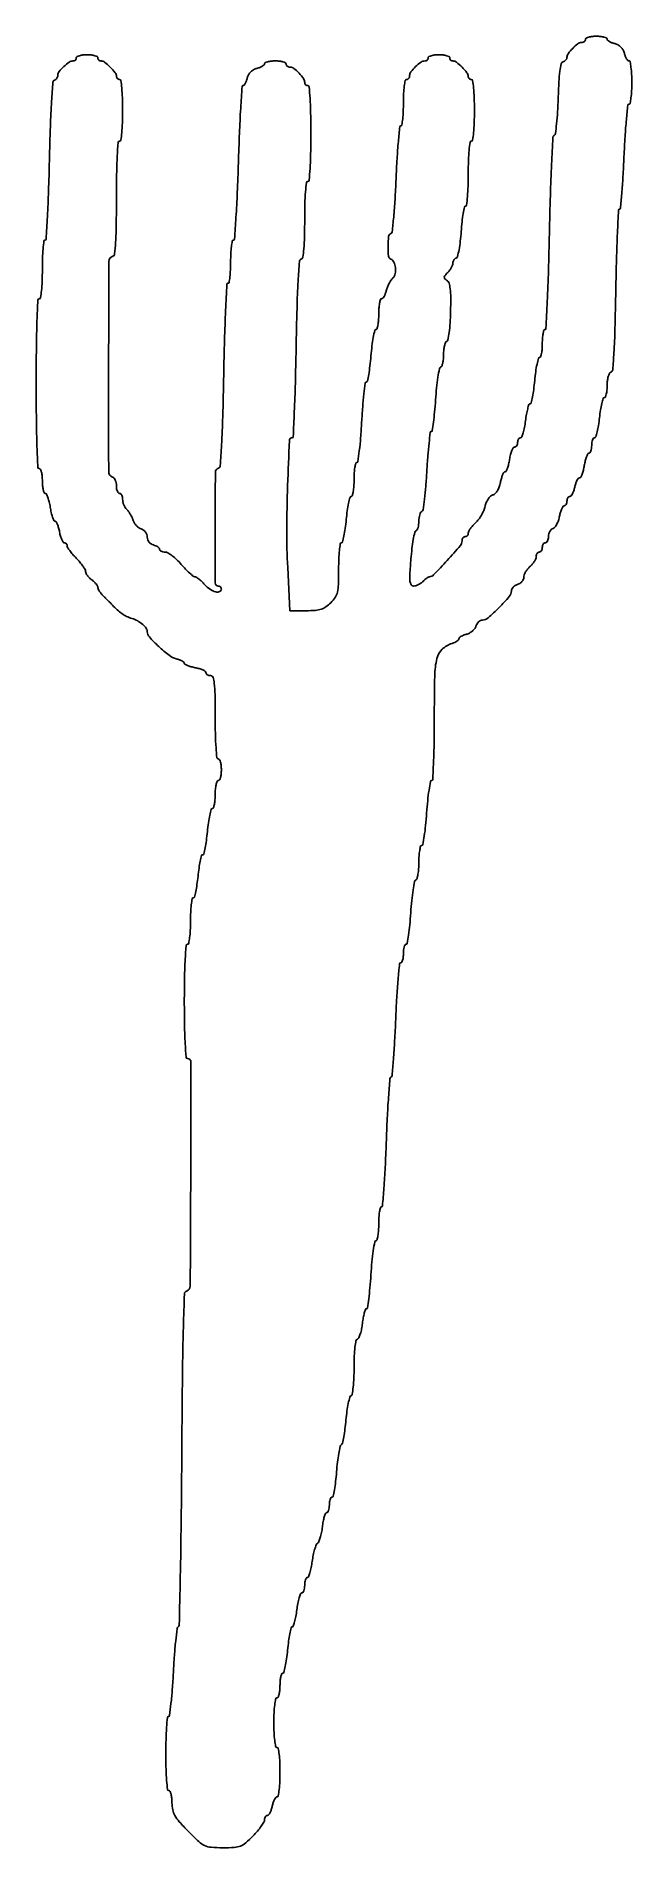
# Model space of a CAD drawing. Extents: x 0 to 193, y 0 to 587.
import ezdxf

# ---------------------------------------------------------------- set-up
doc = ezdxf.new("R2010")
doc.units = 0

msp = doc.modelspace()

# ---------------------------------------------------------------- linework, layer by layer
msp.add_lwpolyline([(178, 586, -0.126938), (177.901595, 585.618633, -0.100762), (177.624658, 585.29375, -0.089679), (177.210396, 585.075349, -0.076723), (176.722241, 585, 0.166546), (175.504171, 584.582697, 0.036667), (173.838295, 583.081568, 0.037014), (172.405211, 581.345474, 0.15525), (172, 580.071902, -0.121189), (171.907241, 579.694821, -0.068987), (171.632812, 579.310548, -0.062383), (171.227951, 578.977572, -0.060778), (170.75, 578.751239, 0.262213), (170.142235, 578.081679, 0.02255), (169.715007, 575.721626, 0.019698), (169.380452, 572.195703, 0.006248), (169.154894, 566.918144, -0.007618), (168.953933, 562.49987, -0.011685), (168.632259, 558.682044, -0.006257), (168.250731, 555.516324, -0.224871), (167.860327, 554.913677, 0.245622), (167.450109, 554.222316, 0.001145), (167.006237, 545.613879, 0.004748), (166.604537, 535.508663, 0.002627), (166.296092, 523.163439, -0.002527), (165.999942, 511.213934, -0.004209), (165.614965, 501.15426, -0.000713), (165.190367, 492.332805, -0.399782), (164.840659, 492, 0.329543), (164.512226, 491.757163, 0.0282), (164.246944, 490.678125, 0.028602), (164.060664, 489.224977, 0.017578), (164, 487.5, -0.018461), (163.93629, 485.775078, -0.029964), (163.740762, 484.321875, -0.030488), (163.461725, 483.249733, -0.32453), (163.117488, 483, 0.341), (162.74001, 482.708686, 0.011988), (162.287764, 480.796875, 0.01778), (161.865205, 478.375229, 0.010941), (161.532168, 475.5, -0.009909), (161.205132, 472.624681, -0.016155), (160.80097, 470.203125, -0.010016), (160.373354, 468.270163, -0.346174), (160.029903, 468, 0.320016), (159.683794, 467.753204, 0.016986), (159.263428, 466.384375, 0.021498), (158.864386, 464.608247, 0.013429), (158.543267, 462.5, -0.015598), (158.212813, 460.391932, -0.024745), (157.785334, 458.615625, -0.021775), (157.326286, 457.271886, -0.308806), (156.928044, 457, 0.158821), (156.574075, 456.884655, 0.096983), (156.272613, 456.559375, 0.078773), (156.069055, 456.07363, 0.059974), (156, 455.5, -0.06405), (155.926234, 454.926515, -0.081852), (155.709721, 454.440625, -0.098634), (155.388671, 454.115544, -0.149858), (155.011818, 454, 0.264949), (154.589751, 453.759462, 0.037096), (154.126024, 452.825, 0.034344), (153.700843, 451.532563, 0.022653), (153.384009, 450, -0.018933), (153.078987, 448.467161, -0.029289), (152.689378, 447.175, -0.028888), (152.275417, 446.220391, -0.283192), (151.917505, 446, 0.263482), (151.557852, 445.796337, 0.034369), (151.142523, 444.981891, 0.032717), (150.74959, 443.862031, 0.021654), (150.440419, 442.534095, -0.038503), (150.050363, 441.081954, -0.052505), (149.468189, 439.858996, -0.061999), (148.753174, 438.962122, -0.117176), (147.964605, 438.488766, 0.11483), (147.214943, 438.043473, 0.052234), (146.474493, 437.167537, 0.047836), (145.853026, 436.03481, 0.047536), (145.456569, 434.802262, -0.047515), (145.022087, 433.451303, -0.02932), (144.273402, 431.958035, -0.029259), (143.351213, 430.556206, -0.045785), (142.38707, 429.482921, 0.023473), (141.473305, 428.552655, 0.027524), (140.701202, 427.587008, 0.028144), (140.149805, 426.713685, 0.127408), (140, 426.135329, -0.086815), (139.924157, 425.701815, -0.094206), (139.70625, 425.333503, -0.100208), (139.38147, 425.087146, -0.112772), (139, 425, 0.138651), (138.618662, 424.892182, 0.100087), (138.29375, 424.589131, 0.08571), (138.074975, 424.135869, 0.069784), (138, 423.601298, -0.180572), (137.441808, 422.106074, -0.006041), (133.171107, 417.301802, -0.005585), (128.763685, 412.570012, -0.205237), (127.433513, 412, 0.136093), (127.123032, 411.913897, 0.021144), (126.585827, 411.559375, 0.022234), (125.973695, 411.074338, 0.017718), (125.357143, 410.5, -0.045567), (124.66768, 409.925929, -0.037084), (123.837729, 409.440625, -0.038438), (122.999192, 409.1075, -0.075471), (122.291052, 409, -0.253976), (121.512645, 409.422656, -0.119982), (121.122959, 410.534513, -0.039719), (121.080016, 412.808079, -0.004925), (121.428306, 417.75, -0.009637), (121.76544, 421.127633, -0.014902), (122.199457, 424.027604, -0.00917), (122.668608, 426.381855, -0.258811), (123.065825, 426.833333, 0.191336), (123.426117, 427.149871, 0.04628), (123.725586, 427.901042, 0.040898), (123.931496, 428.890799, 0.030851), (124, 430, -0.03116), (124.069191, 431.109192, -0.04126), (124.277124, 432.098958, -0.046804), (124.579625, 432.849597, -0.190903), (124.943401, 433.166667, 0.278489), (125.341386, 433.650903, 0.004892), (125.816102, 437.147396, 0.010756), (126.252072, 441.338519, 0.00677), (126.589524, 446.25, -0.00521), (126.910094, 451.138713, -0.008631), (127.294656, 455.254687, -0.002968), (127.701213, 458.732884, -0.378831), (128.003169, 459, 0.369551), (128.306896, 459.259991, 0.004511), (128.710943, 462.010938, 0.010681), (129.09468, 465.319981, 0.006471), (129.414296, 469.25, -0.008359), (129.750794, 473.202823, -0.013093), (130.185748, 476.586979, -0.007157), (130.657953, 479.365752, -0.268245), (131.05725, 479.833333, 0.221571), (131.423291, 480.192524, 0.034071), (131.723067, 481.194792, 0.032625), (131.93125, 482.50745, 0.023019), (132, 484, -0.024919), (132.07445, 485.492948, -0.035024), (132.299601, 486.807159, -0.037742), (132.624711, 487.804409, -0.217971), (133.019919, 488.173306, 0.275821), (133.440403, 488.661732, 0.010803), (133.811145, 491.099561, 0.01625), (134.108108, 494.157115, 0.009879), (134.269919, 497.785499, 0.007051), (134.319641, 502.429093, 0.028137), (134.150013, 505.26931, 0.046746), (133.770725, 507.054634, 0.179535), (133.087821, 507.938108, -0.057147), (132.413195, 508.474384, -0.224407), (132.238887, 508.961728, -0.150095), (132.48163, 509.542371, -0.022868), (133.337821, 510.480678, 0.036138), (133.973895, 511.216001, 0.034013), (134.511735, 512.049756, 0.035857), (134.884361, 512.855379, 0.090633), (135, 513.488095, -0.074235), (135.080787, 514.029227, -0.067082), (135.317025, 514.543845, -0.070386), (135.666694, 514.954912, -0.101255), (136.079236, 515.193079, 0.257321), (136.529778, 515.681252, 0.013126), (137.00702, 517.862828, 0.018234), (137.427965, 520.598878, 0.01194), (137.722129, 523.776412, -0.009729), (137.999953, 526.929228, -0.015933), (138.371987, 529.584321, -0.00975), (138.781616, 531.707634, -0.353939), (139.142893, 532, 0.383286), (139.486268, 532.30855, 0.006322), (139.748225, 535.084375, 0.012708), (139.938359, 538.474017, 0.007655), (140, 542.5, -0.007593), (140.065344, 546.802535, -0.016146), (140.27381, 550.125, -0.011579), (140.570757, 552.627482, -0.373418), (141, 553, 0.371083), (141.426633, 553.367196, 0.012451), (141.725, 555.75, 0.016864), (141.934243, 558.918453, 0.008055), (142, 563, 0.008055), (141.934243, 567.081547, 0.016864), (141.725, 570.25, 0.012451), (141.426633, 572.632804, 0.371083), (141, 573, -0.099038), (140.618362, 573.076342, -0.097945), (140.29375, 573.29375, -0.097945), (140.076342, 573.618362, -0.099038), (140, 574, 0.168726), (139.588199, 575.18558, 0.029206), (137.986351, 576.986351, 0.029206), (136.18558, 578.588199, 0.168726), (135, 579, -0.099038), (134.618362, 579.076342, -0.097945), (134.29375, 579.29375, -0.097945), (134.076342, 579.618362, -0.099038), (134, 580, 0.277684), (133.767902, 580.385692, 0.052312), (132.971875, 580.70625, 0.042582), (131.841111, 580.927458, 0.027026), (130.5, 581, 0.027026), (129.158889, 580.927458, 0.042582), (128.028125, 580.70625, 0.052312), (127.232098, 580.385692, 0.277684), (127, 580, -0.09787), (126.924573, 579.618345, -0.097662), (126.709608, 579.29375, -0.098215), (126.38869, 579.076384, -0.100219), (126.011431, 579, 0.1512), (124.692501, 578.591823, 0.03888), (122.935106, 577.176561, 0.038439), (121.42569, 575.517686, 0.166879), (121, 574.277759, -0.076723), (120.924651, 573.789604, -0.089679), (120.70625, 573.375342, -0.100762), (120.381367, 573.098405, -0.126938), (120, 573, 0.354925), (119.590162, 572.667147, 0.018508), (119.283333, 570.875, 0.02162), (119.068623, 568.477527, 0.011522), (119, 565.5, -0.0106), (118.93903, 562.624461, -0.017521), (118.751153, 560.203125, -0.011681), (118.489216, 558.28666, -0.368319), (118.15286, 558, 0.385645), (117.796804, 557.6774, 0.002325), (117.350137, 552.932812, 0.007629), (116.93754, 547.364252, 0.004595), (116.609787, 540.75, -0.005112), (116.274023, 534.112952, -0.008239), (115.837188, 528.469271, -0.002891), (115.358318, 523.672845, -0.290347), (114.956928, 523.166667, 0.289445), (114.212456, 522.231047, 0.024487), (114.020348, 519.014674, 0.024521), (114.143883, 515.79413, 0.28666), (114.867815, 514.833333, -0.188226), (115.910703, 513.88332, -0.086022), (116.442823, 512.08868, -0.082202), (116.350137, 510.135114, -0.144482), (115.583315, 508.726172, 0.050676), (114.966834, 507.970237, 0.025481), (114.341612, 506.907832, 0.025009), (113.801431, 505.732971, 0.033775), (113.440963, 504.620799, -0.030076), (113.123864, 503.617214, -0.041959), (112.714501, 502.76986, -0.048508), (112.279086, 502.173743, -0.213928), (111.891592, 502, 0.334118), (111.542727, 501.737581, 0.026133), (111.261905, 500.53125, 0.027351), (111.064315, 498.916694, 0.016773), (111, 497, -0.017126), (110.93433, 495.083329, -0.027901), (110.73262, 493.46875, -0.027037), (110.445685, 492.265715, -0.332111), (110.089769, 492, 0.348684), (109.701982, 491.692139, 0.010164), (109.23893, 489.503125, 0.016285), (108.808512, 486.758721, 0.009974), (108.471492, 483.5, -0.008666), (108.143073, 480.241163, -0.014202), (107.739054, 477.496875, -0.007835), (107.311266, 475.275428, -0.355111), (106.972365, 475, 0.376711), (106.637002, 474.705544, 0.003519), (106.202465, 471.18125, 0.009412), (105.794879, 466.984529, 0.005686), (105.462311, 462, -0.006266), (105.12394, 457.015524, -0.01036), (104.698483, 452.81875, -0.004248), (104.240276, 449.320711, -0.374136), (103.871669, 449, 0.344744), (103.529271, 448.732079, 0.021423), (103.256053, 447.384375, 0.024405), (103.062829, 445.60849, 0.014896), (103, 443.5, -0.015635), (102.934051, 441.391558, -0.025571), (102.731313, 439.615625, -0.023257), (102.444043, 438.276398, -0.340568), (102.08532, 438, 0.338968), (101.694729, 437.700831, 0.012784), (101.232877, 435.796875, 0.018406), (100.803195, 433.375193, 0.011341), (100.467832, 430.5, -0.010941), (100.134795, 427.624771, -0.01778), (99.712236, 425.203125, -0.011988), (99.25999, 423.291314, -0.341), (98.882512, 423, 0.372541), (98.531298, 422.696145, 0.010085), (98.259238, 420.516477, 0.016209), (98.063501, 417.787027, 0.009794), (98, 414.545455, -0.007582), (97.923851, 409.524056, -0.049309), (97.599462, 407.020729, -0.087197), (96.863455, 405.286468, -0.05257), (95.454545, 403.545455, -0.04443), (93.899489, 402.24467, -0.074042), (92.372664, 401.488244, -0.058941), (90.455822, 401.110804, -0.019171), (87.566983, 401), (82.224875, 401), (81.5, 415, -0.013556), (81.201583, 427.117875, -0.00813), (81.471498, 441.513034, -0.001891), (82.037833, 456.105789, -0.401799), (82.970945, 457, 0.400774), (83.280765, 457.295855, 0.000662), (83.645317, 465.431653, 0.004057), (83.972901, 474.697235, 0.002435), (84.219007, 485.7035, -0.002229), (84.511095, 499.011821, -0.007495), (84.871592, 507.716345, -0.003841), (85.276972, 514.035579, -0.30313), (85.860499, 514.786833, 0.281894), (86.394366, 515.421284, 0.015295), (86.719409, 518.130616, 0.016466), (86.93593, 522.001059, 0.005739), (87, 527.583333, -0.00622), (87.064065, 532.733349, -0.013872), (87.270134, 536.645833, -0.008935), (87.562292, 539.610375, -0.380602), (88, 540, 0.388296), (88.44773, 540.409436, 0.006216), (88.733871, 544.125, 0.011297), (88.937334, 548.98585, 0.00481), (89, 555.5, 0.00481), (88.937334, 562.01415, 0.011297), (88.733871, 566.875, 0.006216), (88.44773, 570.590564, 0.388296), (88, 571, -0.09787), (87.618345, 571.075427, -0.097662), (87.29375, 571.290392, -0.098215), (87.076384, 571.61131, -0.100219), (87, 571.988569, 0.1512), (86.591823, 573.307499, 0.03888), (85.176561, 575.064894, 0.038439), (83.517686, 576.57431, 0.166879), (82.277759, 577, -0.076723), (81.789604, 577.075349, -0.089679), (81.375342, 577.29375, -0.100762), (81.098405, 577.618633, -0.126938), (81, 578, 0.277684), (80.767902, 578.385692, 0.052312), (79.971875, 578.70625, 0.042582), (78.841111, 578.927458, 0.027026), (77.5, 579, 0.024052), (76.158701, 578.935441, 0.03833), (75.028125, 578.738095, 0.044973), (74.221503, 578.453379, 0.293407), (74, 578.108408, -0.207674), (73.832664, 577.722901, -0.051081), (73.270099, 577.295528, -0.043729), (72.466639, 576.897258, -0.031733), (71.51523, 576.593178, 0.067349), (70.445642, 576.165477, 0.06773), (69.530459, 575.469541, 0.06773), (68.834523, 574.554358, 0.067349), (68.406822, 573.48477, -0.027186), (68.112169, 572.533125, -0.038731), (67.741803, 571.729901, -0.043657), (67.354211, 571.159362, -0.225408), (67.018675, 571, 0.395724), (66.698199, 570.699265, 0.000913), (66.263019, 563.65625, 0.004766), (65.856335, 555.586105, 0.002863), (65.519796, 546, -0.003343), (65.174039, 536.41394, -0.005563), (64.738912, 528.34375, -0.001242), (64.266158, 521.348192, -0.393868), (63.892713, 521, 0.360952), (63.53958, 520.706883, 0.01459), (63.262234, 518.94375, 0.019741), (63.064277, 516.68375, 0.011974), (63, 514, -0.011406), (62.938768, 511.316213, -0.018826), (62.750143, 509.05625, -0.013361), (62.486394, 507.282803, -0.364019), (62.149422, 507, 0.399612), (61.796296, 506.66414, 0.000802), (61.388893, 498.271257, 0.004467), (61.024553, 488.679179, 0.002681), (60.754817, 477.285131, -0.002231), (60.447883, 463.806223, -0.006886), (60.074374, 454.701586, -0.003049), (59.66111, 447.920784, -0.304434), (59.105394, 447.201798, 0.320147), (58.072357, 445.783095, 0.001736), (57.961051, 427.918874, 0.001652), (57.970814, 410.025231, 0.413086), (59, 409, -0.099038), (59.381638, 408.923658, -0.097945), (59.70625, 408.70625, -0.097945), (59.923658, 408.381638, -0.099038), (60, 408, -0.306702), (59.444018, 407.178872, -0.164145), (58.166515, 407.108497, -0.084966), (56.355076, 407.961021, -0.053547), (54.58758, 409.5, 0.017419), (53.635605, 410.458001, 0.022242), (52.691189, 411.268509, 0.020929), (51.861303, 411.864627, 0.143465), (51.385329, 412.009817, -0.170971), (50.876745, 412.195324, -0.012458), (49.73194, 413.185983, -0.016267), (48.405207, 414.474497, -0.011553), (47, 416, 0.022691), (45.531647, 417.524487, 0.027228), (44.014063, 418.814017, 0.027632), (42.6446, 419.740185, 0.134243), (41.75, 419.990183, -0.048484), (41.080286, 420.059072, -0.068238), (40.514063, 420.256606, -0.088134), (40.132541, 420.545282, -0.189014), (40, 420.883369, 0.181596), (39.858742, 421.259476, 0.059916), (39.4125, 421.660882, 0.050447), (38.765484, 422.024544, 0.038887), (38, 422.289749, -0.081569), (37.203739, 422.643958, -0.081232), (36.561294, 423.234635, -0.081881), (36.144263, 423.99466, -0.084816), (36, 424.838993, 0.086891), (35.855082, 425.666599, 0.072212), (35.433231, 426.455836, 0.072007), (34.80292, 427.094509, 0.085429), (34.051152, 427.483765, -0.076671), (33.254946, 427.878616, -0.049457), (32.474123, 428.55282, -0.048608), (31.824588, 429.38531, -0.064614), (31.419221, 430.254513, 0.032687), (31.057967, 431.17855, 0.02239), (30.534922, 432.17638, 0.02263), (29.941691, 433.096162, 0.041853), (29.368068, 433.774789, -0.059088), (28.844167, 434.439666, -0.03901), (28.40187, 435.307505, -0.039026), (28.099977, 436.232891, -0.059404), (28, 437.071429, 0.049879), (27.926196, 437.809424, 0.069864), (27.70625, 438.433482, 0.090018), (27.381768, 438.853387, 0.185417), (27, 439, -0.221088), (26.617264, 439.177934, -0.077179), (26.29375, 439.709896, -0.058687), (26.073193, 440.491297, -0.039486), (26, 441.416667, 0.048368), (25.907353, 442.37215, 0.05554), (25.632812, 443.246367, 0.063877), (25.228905, 443.915874, 0.145341), (24.75, 444.251817, -0.321955), (23.486639, 446.003659, -0.000727), (23.473588, 480.014462, -0.000727), (23.559434, 514.02486, -0.321725), (24.82653, 515.77551, 0.2947), (25.412287, 516.506012, 0.010097), (25.728761, 520.333135, 0.012151), (25.940465, 525.89985, 0.003428), (26, 534.583333, -0.003957), (26.061771, 542.388411, -0.009605), (26.263575, 548.145833, -0.00463), (26.545373, 552.577306, -0.393059), (27, 553, 0.371083), (27.426633, 553.367196, 0.012451), (27.725, 555.75, 0.016864), (27.934243, 558.918453, 0.008055), (28, 563, 0.008055), (27.934243, 567.081547, 0.016864), (27.725, 570.25, 0.012451), (27.426633, 572.632804, 0.371083), (27, 573, -0.099038), (26.618362, 573.076342, -0.097945), (26.29375, 573.29375, -0.097945), (26.076342, 573.618362, -0.099038), (26, 574, 0.168726), (25.588199, 575.18558, 0.029206), (23.986351, 576.986351, 0.029206), (22.18558, 578.588199, 0.168726), (21, 579, -0.099038), (20.618362, 579.076342, -0.097945), (20.29375, 579.29375, -0.097945), (20.076342, 579.618362, -0.099038), (20, 580, 0.277684), (19.767902, 580.385692, 0.052312), (18.971875, 580.70625, 0.042582), (17.841111, 580.927458, 0.027026), (16.5, 581, 0.027026), (15.158889, 580.927458, 0.042582), (14.028125, 580.70625, 0.052312), (13.232098, 580.385692, 0.277684), (13, 580, -0.09787), (12.924573, 579.618345, -0.097662), (12.709608, 579.29375, -0.098215), (12.38869, 579.076384, -0.100219), (12.011431, 579, 0.150852), (10.716124, 578.600101, 0.036998), (8.951331, 577.193721, 0.036368), (7.421725, 575.556001, 0.17129), (7, 574.361092, -0.081701), (6.920546, 573.87809, -0.068738), (6.688533, 573.413707, -0.070078), (6.344947, 573.037816, -0.092409), (5.939686, 572.813229, 0.302117), (5.42949, 572.158893, 0.003009), (4.998304, 565.958988, 0.007273), (4.604973, 557.917192, 0.002791), (4.283318, 546.729895, -0.003071), (3.994129, 536.863916, -0.005113), (3.614538, 528.558157, -0.00105), (3.194908, 521.330776, -0.396719), (2.843632, 521, 0.379978), (2.506387, 520.70046, 0.007429), (2.247817, 518.209375, 0.013815), (2.060681, 515.142514, 0.008329), (2, 511.5, -0.008575), (1.933788, 507.639392, -0.017647), (1.723684, 504.625, -0.013417), (1.423816, 502.361438, -0.368504), (1, 502, 0.400981), (0.532157, 501.552924, 0.00226), (0.259091, 494.875, 0.006542), (0.060197, 486.326932, 0.002545), (0, 474.5, 0.002545), (0.060197, 462.673068, 0.006542), (0.259091, 454.125, 0.00226), (0.532157, 447.447076, 0.400981), (1, 447, -0.295869), (1.387127, 446.748945, -0.04382), (1.70625, 445.825, -0.037669), (1.92761, 444.532944, -0.023598), (2, 443, 0.022134), (2.067898, 441.466958, 0.035512), (2.275751, 440.175, 0.040058), (2.574633, 439.243818, 0.303904), (2.938727, 439, -0.284384), (3.342344, 438.750236, -0.029567), (3.799931, 437.678125, -0.029702), (4.225662, 436.224451, -0.019168), (4.552271, 434.5, 0.017165), (4.871761, 432.775392, 0.026865), (5.275946, 431.321875, 0.025048), (5.703771, 430.235072, 0.29452), (6.068231, 430, -0.262723), (6.433868, 429.793634, -0.034709), (6.855165, 428.971875, -0.032927), (7.253316, 427.840988, -0.021813), (7.565978, 426.5, 0.023055), (7.882132, 425.159097, 0.034546), (8.290763, 424.028125, 0.037322), (8.726727, 423.211538, 0.256887), (9.111291, 423, -0.107835), (9.450354, 422.926014, -0.099608), (9.738942, 422.716378, -0.095651), (9.932439, 422.403083, -0.090887), (10, 422.034478, 0.143956), (10.158776, 421.494433, 0.016875), (10.88125, 420.451073, 0.019113), (11.851114, 419.245842, 0.014553), (13, 418, -0.018661), (14.148598, 416.733753, -0.022936), (15.11875, 415.4669, -0.022218), (15.823724, 414.350506, -0.130435), (16, 413.686281, 0.118063), (16.138518, 413.10783, 0.042504), (16.5875, 412.383721, 0.039264), (17.234712, 411.64352, 0.037345), (18, 411, -0.031911), (18.765421, 410.370425, -0.035926), (19.4125, 409.671434, -0.038687), (19.865812, 409.005542, -0.130829), (20, 408.501482, 0.111066), (20.116377, 407.984034, 0.032794), (20.514062, 407.269738, 0.031151), (21.080245, 406.502683, 0.029032), (21.75, 405.792611, -0.004674), (22.50789, 405.0637, -0.003385), (23.339056, 404.238118, -0.003419), (24.11793, 403.443135, -0.007444), (24.702106, 402.82037, 0.022404), (26.272494, 401.243531, 0.035659), (27.762429, 400.059821, 0.038844), (29.305169, 399.171532, 0.034375), (31.030172, 398.490424, -0.048628), (32.885317, 397.696199, -0.052339), (34.503158, 396.574411, -0.05908), (35.636781, 395.337655, -0.157251), (36, 394.211308, 0.186955), (36.664476, 392.49632, 0.020004), (39.719701, 389.40354, 0.023757), (43.060749, 386.566501, 0.103009), (45.388482, 385.438633, -0.026397), (46.388714, 385.130665, -0.037819), (47.232867, 384.746509, -0.042255), (47.834262, 384.346335, -0.228666), (48, 384.002883, 0.270324), (48.199057, 383.661606, 0.031304), (49.028125, 383.258918, 0.030815), (50.158906, 382.874183, 0.020227), (51.5, 382.565978, -0.02478), (52.840783, 382.244969, -0.036741), (53.971875, 381.821812, -0.040853), (54.782001, 381.365354, -0.248969), (55, 380.954687, 0.154744), (55.11545, 380.590583, 0.097784), (55.440625, 380.280439, 0.080171), (55.926435, 380.071139, 0.061778), (56.5, 380, -0.32143), (57.292864, 379.431572, -0.054088), (57.722222, 377.5, -0.024158), (57.948179, 373.880669, -0.003511), (58, 366.5, 0.00564), (58.063502, 360.870782, 0.012845), (58.268519, 356.625, 0.007812), (58.558357, 353.397471, 0.383731), (59, 353, -0.277684), (59.385692, 352.767902, -0.052312), (59.70625, 351.971875, -0.042582), (59.927458, 350.841111, -0.027026), (60, 349.5, -0.027026), (59.927458, 348.158889, -0.042582), (59.70625, 347.028125, -0.052312), (59.385692, 346.232098, -0.277684), (59, 346, 0.31052), (58.611488, 345.732972, 0.036969), (58.29375, 344.678125, 0.033738), (58.072283, 343.224757, 0.020945), (58, 341.5, -0.019141), (57.933946, 339.775121, -0.031004), (57.731313, 338.321875, -0.032257), (57.441692, 337.254762, -0.320681), (57.08532, 337, 0.338968), (56.694729, 336.700831, 0.012784), (56.232877, 334.796875, 0.018406), (55.803195, 332.375193, 0.011341), (55.467832, 329.5, -0.010189), (55.139171, 326.624705, -0.016597), (54.730023, 324.203125, -0.010537), (54.295759, 322.276018, -0.344783), (53.943064, 322, 0.339869), (53.590155, 321.728786, 0.011905), (53.159937, 319.94375, 0.017713), (52.755015, 317.683537, 0.010908), (52.431341, 315, -0.011557), (52.104137, 312.316519, -0.018728), (51.688402, 310.05625, -0.013202), (51.243647, 308.283049, -0.33657), (50.87079, 308, 0.366744), (50.52533, 307.707232, 0.01229), (50.255794, 305.796875, 0.018002), (50.062677, 303.37552, 0.010897), (50, 300.5, -0.011522), (49.931377, 297.522473, -0.02162), (49.716667, 295.125, -0.018508), (49.409838, 293.332853, -0.354925), (49, 293, 0.393171), (48.545202, 292.576982, 0.004594), (48.263514, 288.125, 0.009564), (48.061749, 282.341966, 0.003937), (48, 274.5, 0.003937), (48.061749, 266.658034, 0.009564), (48.263514, 260.875, 0.004594), (48.545202, 256.423018, 0.393171), (49, 256, -0.414586), (50.15816, 254.840365, -0.000512), (50.074834, 218.57509, -0.00054), (49.915405, 182.357526, -0.321384), (48.75, 180.75037, 0.312505), (48.044923, 179.81033, 0.002151), (47.690347, 169.21535, 0.004775), (47.388338, 153.810886, 0.000963), (47.165785, 126.424006, -0.001442), (46.977695, 105.717046, -0.00237), (46.684994, 88.198756, -0.000267), (46.342048, 72.599417, -0.253933), (45.998373, 71.998995, 0.228612), (45.645292, 71.445369, 0.003291), (45.197564, 67.451721, 0.008301), (44.779514, 62.73826, 0.005286), (44.442235, 57.242026, -0.005643), (44.103215, 51.781254, -0.009345), (43.679136, 47.183595, -0.00347), (43.222697, 43.320433, -0.378188), (42.859646, 43, 0.387757), (42.514174, 42.68467, 0.004913), (42.252521, 39.475, 0.011163), (42.061812, 35.601189, 0.006717), (42, 31, 0.006475), (42.064309, 26.03426, 0.014311), (42.270833, 22.25, 0.00943), (42.563953, 19.386292, 0.379241), (43, 19, -0.2925), (43.38684, 18.752526, -0.045398), (43.70625, 17.854756, -0.038574), (43.927584, 16.595379, -0.02422), (44, 15.101298, 0.050461), (44.232406, 12.804318, 0.078594), (44.929146, 10.945017, 0.052763), (46.37584, 8.92212, 0.012156), (49.239852, 5.851298, 0.01067), (52.679447, 2.485326, 0.077681), (54.582047, 1.188736, 0.092749), (56.655041, 0.641333, 0.018303), (60.514735, 0.5, 0.015705), (64.19639, 0.615668, 0.078071), (66.210606, 1.063212, 0.085616), (67.902091, 2.089323, 0.020989), (70.274883, 4.335849, 0.016995), (71.701234, 5.908142, 0.021422), (72.905747, 7.460324, 0.020135), (73.788739, 8.817392, 0.134955), (74, 9.585849, -0.063252), (74.068674, 10.126538, -0.081272), (74.27041, 10.584593, -0.098354), (74.569478, 10.891096, -0.151543), (74.920545, 11, 0.230346), (75.31879, 11.193748, 0.04518), (75.764234, 11.88125, 0.039605), (76.180468, 12.850988, 0.027524), (76.5, 14, -0.027524), (76.819532, 15.149012, -0.039605), (77.235766, 16.11875, -0.04518), (77.68121, 16.806252, -0.230346), (78.079455, 17, 0.367263), (78.444753, 17.310155, 0.012088), (78.72959, 19.35, 0.017844), (78.933743, 21.932772, 0.010799), (79, 25, 0.010616), (78.932089, 28.198174, 0.020476), (78.71875, 30.75, 0.01702), (78.413821, 32.659026, 0.358912), (78, 33, -0.358912), (77.586179, 33.340974, -0.01702), (77.28125, 35.25, -0.020476), (77.067911, 37.801826, -0.010616), (77, 41, -0.010616), (77.067911, 44.198174, -0.020476), (77.28125, 46.75, -0.01702), (77.586179, 48.659026, -0.358912), (78, 49, 0.295869), (78.387127, 49.251055, 0.04382), (78.70625, 50.175, 0.037669), (78.92761, 51.467056, 0.023598), (79, 53, -0.020793), (79.063785, 54.533127, -0.03351), (79.259238, 55.825, -0.036573), (79.539569, 56.763507, -0.31137), (79.882512, 57, 0.341), (80.25999, 57.291314, 0.011988), (80.712236, 59.203125, 0.01778), (81.134795, 61.624771, 0.010941), (81.467832, 64.5, -0.009909), (81.794868, 67.375319, -0.016155), (82.19903, 69.796875, -0.010016), (82.626646, 71.729837, -0.346174), (82.970097, 72, 0.320016), (83.316206, 72.246796, 0.016986), (83.736572, 73.615625, 0.021498), (84.135614, 75.391753, 0.013429), (84.456733, 77.5, -0.015598), (84.787187, 79.608068, -0.024745), (85.214666, 81.384375, -0.021775), (85.673714, 82.728114, -0.308806), (86.071956, 83, 0.238278), (86.427795, 83.179784, 0.070035), (86.727387, 83.734375, 0.053615), (86.932289, 84.542487, 0.035314), (87, 85.5, -0.033097), (87.063458, 86.457633, -0.050786), (87.255906, 87.265625, -0.065743), (87.536727, 87.823136, -0.248135), (87.871169, 88, 0.308077), (88.247254, 88.256026, 0.021174), (88.69028, 89.536673, 0.024351), (89.107347, 91.226177, 0.015362), (89.436285, 93.231227, -0.016694), (89.778294, 95.281749, -0.022221), (90.232996, 97.115277, -0.02031), (90.728666, 98.571223, -0.163553), (91.174013, 99.107546, 0.15945), (91.610275, 99.624461, 0.024011), (92.064272, 100.921348, 0.02492), (92.463017, 102.558611, 0.019208), (92.738949, 104.376319, -0.017456), (93.001607, 106.148402, -0.027555), (93.362562, 107.641794, -0.026177), (93.762232, 108.755355, -0.302191), (94.130052, 109, 0.248352), (94.464036, 109.176796, 0.065647), (94.744453, 109.734375, 0.050725), (94.936633, 110.542365, 0.033049), (95, 111.5, -0.032343), (95.062013, 112.457672, -0.049804), (95.250211, 113.265625, -0.064207), (95.524629, 113.824249, -0.251602), (95.851783, 114, 0.3517), (96.213306, 114.290189, 0.009687), (96.638656, 116.402942, 0.015877), (97.031187, 119.044058, 0.009708), (97.334379, 122.180227, -0.009321), (97.638921, 125.356013, -0.0138), (98.034315, 128.124883, -0.008902), (98.463218, 130.388686, -0.198518), (98.831315, 130.930227, 0.192225), (99.201984, 131.46158, 0.010037), (99.642391, 133.535754, 0.014683), (100.053227, 136.085017, 0.010043), (100.376167, 139, -0.011654), (100.706715, 141.898278, -0.017725), (101.141207, 144.394792, -0.012585), (101.614388, 146.389365, -0.250689), (102.027448, 146.833333, 0.28043), (102.413843, 147.297903, 0.010319), (102.714313, 149.663542, 0.01612), (102.929706, 152.590255, 0.010307), (103, 156, -0.009254), (103.069234, 159.740605, -0.020457), (103.291447, 162.586565, -0.019205), (103.619568, 164.656132, -0.269613), (104.098354, 165.199451, 0.209099), (104.556458, 165.612735, 0.028563), (105.030253, 166.843704, 0.028871), (105.444649, 168.449315, 0.020656), (105.728406, 170.282785, -0.014566), (105.985742, 172.090926, -0.023274), (106.321674, 173.614318, -0.019565), (106.684621, 174.776477, -0.317289), (107.001399, 175, 0.371348), (107.317411, 175.272243, 0.004274), (107.734364, 178.23125, 0.01039), (108.128951, 181.782394, 0.00629), (108.455633, 186, -0.007772), (108.79488, 190.217474, -0.012796), (109.228137, 193.76875, -0.006408), (109.696392, 196.673887, -0.364511), (110.084286, 197, 0.340467), (110.443401, 197.276597, 0.023301), (110.731009, 198.615625, 0.025599), (110.933976, 200.391559, 0.015653), (111, 202.5, -0.014558), (111.061405, 204.608512, -0.023871), (111.250285, 206.384375, -0.020598), (111.517099, 207.736081, -0.346642), (111.852035, 208, 0.390333), (112.20946, 208.329183, 0.001638), (112.66525, 214.091033, 0.006394), (113.086671, 220.784647, 0.003846), (113.423952, 228.73543, -0.003567), (113.758272, 236.721523, -0.005716), (114.170102, 243.530983, -0.001581), (114.612521, 249.41888, -0.235804), (114.953137, 249.98543, 0.232667), (115.29483, 250.546195, 0.002), (115.74028, 255.709783, 0.00643), (116.156607, 261.716942, 0.004036), (116.496306, 268.75, -0.004537), (116.841319, 275.747693, -0.007533), (117.274543, 281.639063, -0.002268), (117.743107, 286.662642, -0.385925), (118.115087, 287, 0.273119), (118.45611, 287.201296, 0.054427), (118.740057, 287.88125, 0.043827), (118.93577, 288.850527, 0.027917), (119, 290, -0.026786), (119.061628, 291.149538, -0.042245), (119.249594, 292.11875, -0.051737), (119.52189, 292.801718, -0.278921), (119.849681, 293, 0.364521), (120.209812, 293.302784, 0.006355), (120.646512, 296.010938, 0.012741), (121.051187, 299.32008, 0.007739), (121.36913, 303.25, -0.008715), (121.696698, 307.202803, -0.013646), (122.130191, 310.586979, -0.007698), (122.605794, 313.356234, -0.270746), (123.01945, 313.833333, 0.250782), (123.403418, 314.244111, 0.02284), (123.711963, 315.659896, 0.025286), (123.928815, 317.483726, 0.016947), (124, 319.583333, -0.015687), (124.065163, 321.659826, -0.025652), (124.265482, 323.408854, -0.023385), (124.549363, 324.727224, -0.340276), (124.90377, 325, 0.362341), (125.287248, 325.319899, 0.006816), (125.752289, 328.084375, 0.013212), (126.183777, 331.474264, 0.008033), (126.523221, 335.5, -0.007826), (126.860991, 339.525755, -0.012878), (127.287332, 342.915625, -0.006488), (127.7455, 345.686945, -0.363323), (128.119451, 346, 0.39906), (128.476597, 346.339036, 0.001919), (128.741339, 351.830053, 0.006926), (128.93671, 358.236785, 0.004158), (129, 365.84699, -0.004872), (129.137, 379.906648, -0.052632), (129.842739, 385.538836, -0.145111), (131.543727, 388.523277, -0.115183), (134.75, 390.424341, 0.031225), (135.611456, 390.756756, 0.041996), (136.339063, 391.168195, 0.048079), (136.849893, 391.593828, 0.197521), (137, 391.95898, -0.214437), (137.161099, 392.317339, -0.048296), (137.714797, 392.720476, -0.041815), (138.501538, 393.099766, -0.029944), (139.43335, 393.393916, 0.063241), (140.411177, 393.775677, 0.051589), (141.338152, 394.412063, 0.053399), (142.079248, 395.192744, 0.086556), (142.500738, 396.002324, -0.060839), (142.84999, 396.766148, -0.063078), (143.369357, 397.413183, -0.070006), (143.972357, 397.851589, -0.122827), (144.567388, 398, 0.180876), (146.414723, 398.690879, 0.01741), (149.981991, 402.018009, 0.01741), (153.309121, 405.585277, 0.180876), (154, 407.432612, -0.122947), (154.148573, 408.027698, -0.069989), (154.5875, 408.63086, -0.063046), (155.235286, 409.150468, -0.06077), (156, 409.5, 0.072188), (156.764481, 409.870662, 0.067371), (157.4125, 410.450732, 0.071506), (157.850309, 411.143859, 0.105537), (158, 411.845147, -0.090689), (158.142316, 412.623329, -0.041783), (158.5875, 413.55613, -0.039561), (159.234736, 414.486364, -0.043961), (160, 415.267972, 0.039157), (160.765281, 416.034743, 0.037683), (161.4125, 416.920892, 0.040121), (161.859891, 417.790217, 0.099096), (162, 418.490213, -0.064412), (162.074669, 419.067426, -0.082112), (162.29375, 419.5565, -0.098754), (162.618643, 419.883691, -0.149104), (163, 420, 0.148195), (163.381354, 420.115568, 0.098894), (163.70625, 420.440625, 0.082425), (163.925306, 420.926543, 0.064853), (164, 421.5, -0.064853), (164.074694, 422.073457, -0.082425), (164.29375, 422.559375, -0.098894), (164.618646, 422.884432, -0.148195), (165, 423, 0.193529), (165.381936, 423.153584, 0.087393), (165.70625, 423.596719, 0.067241), (165.926353, 424.253918, 0.047258), (166, 425.031385, -0.066829), (166.109935, 425.85022, -0.062342), (166.432635, 426.632068, -0.066582), (166.909528, 427.260785, -0.106017), (167.4728, 427.627936, 0.135617), (168.083284, 428.078681, 0.044102), (168.700522, 429.026848, 0.040202), (169.231099, 430.252438, 0.035703), (169.584091, 431.596551, -0.023714), (169.893326, 432.90042, -0.035391), (170.296083, 434.000237, -0.038685), (170.727618, 434.791806, -0.253836), (171.111291, 435, 0.165169), (171.450308, 435.115131, 0.095581), (171.738942, 435.440625, 0.07661), (171.934013, 435.926274, 0.057319), (172, 436.5, -0.059467), (172.068469, 437.073648, -0.07837), (172.27041, 437.559375, -0.096736), (172.569427, 437.88469, -0.16), (172.920545, 438, 0.230346), (173.31879, 438.193748, 0.04518), (173.764234, 438.88125, 0.039605), (174.180468, 439.850988, 0.027524), (174.5, 441, -0.027169), (174.818658, 442.149034, -0.039187), (175.232294, 443.11875, -0.044535), (175.674044, 443.807134, -0.231838), (176.067638, 444, 0.273845), (176.458229, 444.231266, 0.033087), (176.897316, 445.175, 0.031885), (177.304983, 446.467299, 0.020819), (177.615991, 448, -0.019977), (177.924325, 449.532763, -0.030734), (178.323933, 450.825, -0.031218), (178.751769, 451.773413, -0.277998), (179.127808, 452, 0.247954), (179.462635, 452.176921, 0.065823), (179.743794, 452.734375, 0.050838), (179.936465, 453.54237, 0.033136), (180, 454.5, -0.035015), (180.067139, 455.457529, -0.05324), (180.270369, 456.265625, -0.069478), (180.567442, 456.82058, -0.239574), (180.920406, 457, 0.326179), (181.314412, 457.287635, 0.016466), (181.77492, 458.909375, 0.021133), (182.203656, 461.008355, 0.013137), (182.536903, 463.5, -0.012608), (182.867476, 465.991691, -0.020322), (183.288046, 468.090625, -0.015339), (183.737474, 469.720428, -0.328909), (184.116497, 470, 0.308733), (184.459588, 470.234167, 0.037802), (184.740471, 471.150521, 0.034217), (184.936127, 472.415509, 0.021265), (185, 473.916667, -0.028452), (185.087063, 475.445447, -0.038861), (185.349485, 476.799308, -0.043475), (185.730139, 477.822889, -0.204302), (186.189737, 478.229912, 0.29984), (186.810534, 479.019275, 0.005668), (187.208232, 484.497309, 0.008768), (187.549983, 492.330721, 0.00234), (187.816954, 504.813246, -0.002665), (188.038247, 514.854457, -0.00444), (188.344765, 523.307641, -0.000793), (188.690584, 530.705727, -0.400138), (188.999423, 531, 0.387006), (189.313895, 531.286283, 0.001857), (189.739016, 535.99375, 0.006809), (190.138861, 541.48157, 0.004099), (190.471035, 548, -0.004959), (190.814444, 554.518352, -0.008227), (191.248932, 560.00625, -0.002699), (191.719835, 564.659279, -0.383423), (192.09883, 565, 0.360333), (192.455202, 565.295147, 0.014842), (192.735281, 567.05625, 0.019924), (192.935112, 569.316258, 0.012087), (193, 572, 0.011958), (192.935804, 574.683751, 0.019717), (192.738095, 576.94375, 0.014557), (192.461111, 578.707153, 0.361034), (192.108408, 579, -0.207674), (191.722901, 579.167336, -0.051081), (191.295528, 579.729901, -0.043729), (190.897258, 580.533361, -0.031733), (190.593178, 581.48477, 0.067349), (190.165477, 582.554358, 0.06773), (189.469541, 583.469541, 0.06773), (188.554358, 584.165477, 0.067349), (187.48477, 584.593178, -0.031733), (186.533361, 584.897258, -0.043729), (185.729901, 585.295528, -0.051081), (185.167336, 585.722901, -0.207674), (185, 586.108408, 0.293407), (184.778497, 586.453379, 0.044973), (183.971875, 586.738095, 0.03833), (182.841299, 586.935441, 0.024052), (181.5, 587, 0.027026), (180.158889, 586.927458, 0.042582), (179.028125, 586.70625, 0.052312), (178.232098, 586.385692, 0.277684)], format="xyb", close=True)

doc.saveas('drawing.dxf')
